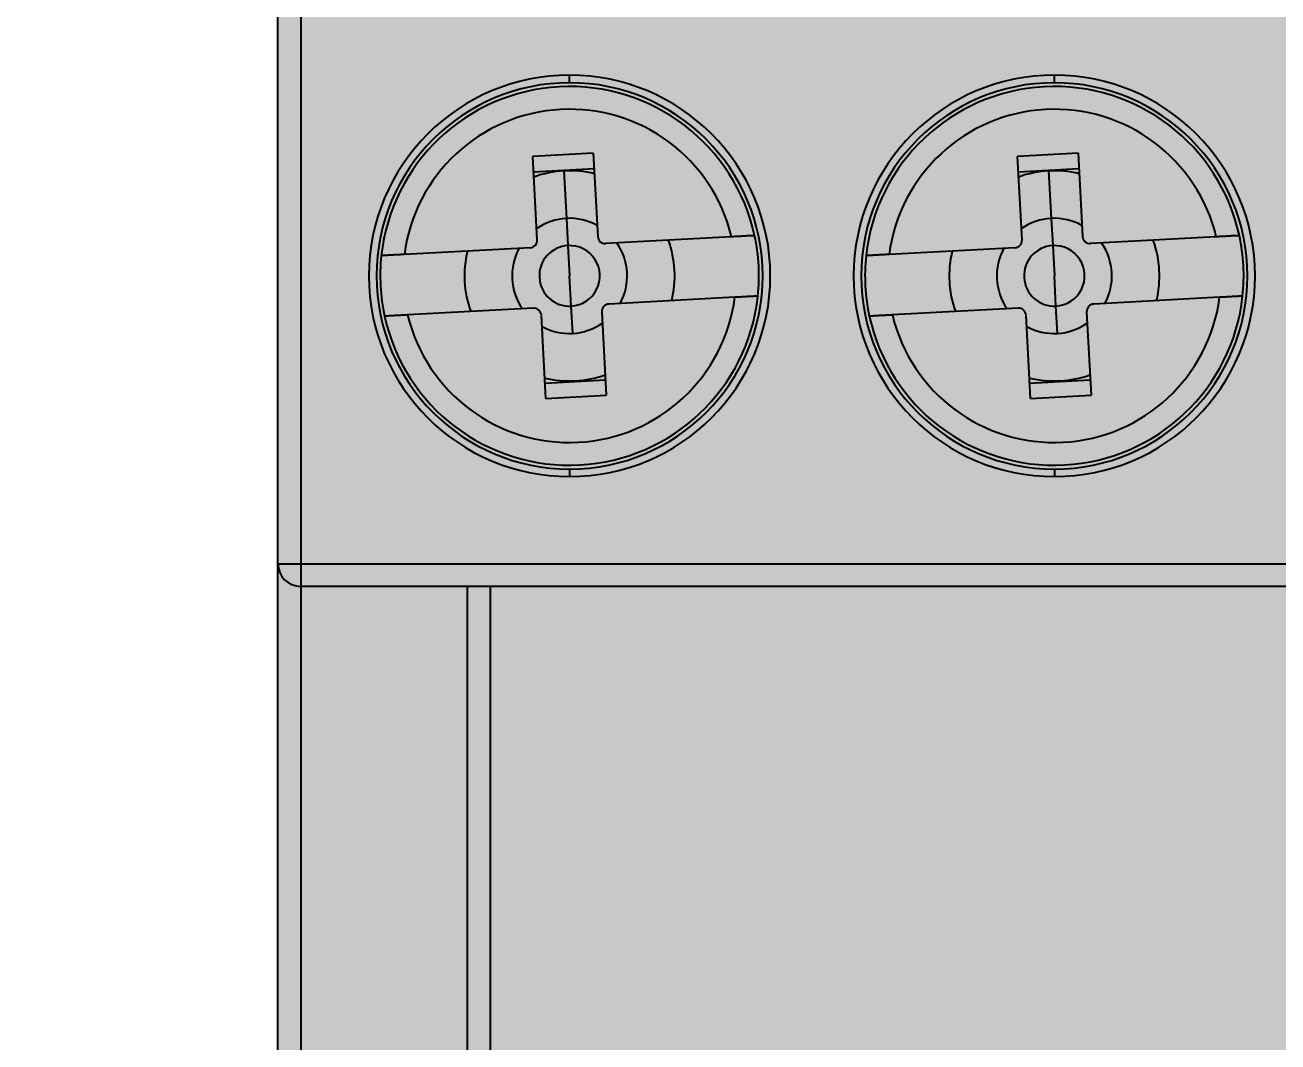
# Model space of a CAD drawing. Extents: x -20 to 1437, y -5898 to 436.
# Drawn here: x 911.7 to 928.25, y 89.74 to 103.17 of the extents above; entities that cross this region are included whole.
import ezdxf

# ---------------------------------------------------------------- set-up
doc = ezdxf.new("R2010")
doc.units = 0
doc.layers.add('MAIN-1', color=7, linetype='Continuous')
doc.layers.add('SYMS', color=7, linetype='Continuous')
doc.dimstyles.new('ISO-25', dxfattribs={"dimtxt": 2.5, "dimasz": 2.5, "dimexe": 1.25, "dimexo": 0.625, "dimtad": 1, "dimtxsty": 'Standard', "dimcen": 2.5, "dimadec": 0, "dimazin": 0, "dimtfac": 1, "dimtmove": 0, "dimatfit": 3, "dimfxl": 1, "dimarcsym": 0})

# ---------------------------------------------------------------- blocks, each defined once
blk = doc.blocks.new('*D43')
at = {"layer": 'Defpoints', "color": 0, "transparency": 16777216}
for p in [(1014.705, 432.767), (752.055, 274.435), (1014.705, -31.651)]:
    blk.add_point(p, dxfattribs=at)
at = {"layer": 'SYMS', "color": 0, "lineweight": -2, "transparency": 16777216}
for p, q in [((752.055, 275.06), (752.055, 434.017)), ((1014.705, -31.026), (1014.705, 434.017)), ((754.555, 432.767), (1012.205, 432.767))]:
    blk.add_line(p, q, dxfattribs=at)
at = {"layer": 'SYMS', "color": 0, "transparency": 16777216}
for points in [[(754.555, 433.183), (754.555, 432.35), (752.055, 432.767)], [(1012.205, 433.183), (1012.205, 432.35), (1014.705, 432.767)]]:
    blk.add_solid(points, dxfattribs=at)
at = {"layer": 'SYMS', "color": 0, "transparency": 16777216, "insert": (883.38, 434.85), "char_height": 2.5, "attachment_point": 5}
blk.add_mtext('262,65', dxfattribs=at)

msp = doc.modelspace()

# ---------------------------------------------------------------- hatches: boundary and pattern name
at = {"layer": 'SYMS', "true_color": 0x636466}
h = msp.add_hatch(color=251, dxfattribs=at)
h.dxf.hatch_style = 1
h.paths.add_polyline_path([(915.044, 38.159), (941.944, 38.159), (941.944, 117.159), (915.044, 117.159)])

# ---------------------------------------------------------------- linework, layer by layer
at = {"layer": 'MAIN-1'}
for p, q in [((915.044, 96.059), (915.044, 105.659)), ((915.344, 105.659), (915.344, 96.059)), ((918.894, 102.409), (918.894, 102.509)), ((925.294, 102.409), (925.294, 102.509)), ((919.207, 101.478), (918.408, 101.435)), ((918.467, 100.337), (918.408, 101.435)), ((919.207, 101.478), (919.266, 100.38)), ((925.607, 101.478), (924.808, 101.435)), ((924.867, 100.337), (924.808, 101.435)), ((925.607, 101.478), (925.666, 100.38)), ((918.419, 101.235), (919.218, 101.278)), ((918.819, 101.245), (918.853, 100.618)), ((924.819, 101.235), (925.618, 101.278)), ((925.219, 101.245), (925.253, 100.618)), ((918.853, 100.618), (918.872, 100.258)), ((925.253, 100.618), (925.272, 100.258)), ((918.872, 100.258), (918.894, 99.859)), ((921.032, 100.375), (919.371, 100.285)), ((921.046, 100.376), (921.032, 100.375)), ((921.06, 100.376), (921.046, 100.376)), ((921.074, 100.377), (921.06, 100.376)), ((921.087, 100.378), (921.074, 100.377)), ((921.101, 100.378), (921.087, 100.378)), ((921.114, 100.379), (921.101, 100.378)), ((921.127, 100.38), (921.114, 100.379)), ((921.14, 100.381), (921.127, 100.38)), ((921.153, 100.381), (921.14, 100.381)), ((921.165, 100.382), (921.153, 100.381)), ((921.178, 100.383), (921.165, 100.382)), ((921.189, 100.383), (921.178, 100.383)), ((921.201, 100.384), (921.189, 100.383)), ((921.212, 100.384), (921.201, 100.384)), ((921.223, 100.385), (921.212, 100.384)), ((921.233, 100.386), (921.223, 100.385)), ((921.243, 100.386), (921.233, 100.386)), ((921.253, 100.387), (921.243, 100.386)), ((921.262, 100.387), (921.253, 100.387)), ((921.271, 100.388), (921.262, 100.387)), ((921.279, 100.388), (921.271, 100.388)), ((921.287, 100.389), (921.279, 100.388)), ((921.294, 100.389), (921.287, 100.389)), ((921.301, 100.389), (921.294, 100.389)), ((921.307, 100.39), (921.301, 100.389)), ((921.312, 100.39), (921.307, 100.39)), ((921.317, 100.39), (921.312, 100.39)), ((921.322, 100.39), (921.317, 100.39)), ((921.326, 100.391), (921.322, 100.39)), ((921.329, 100.391), (921.326, 100.391)), ((921.332, 100.391), (921.329, 100.391)), ((921.334, 100.391), (921.332, 100.391)), ((921.335, 100.391), (921.334, 100.391)), ((921.336, 100.391), (921.335, 100.391)), ((921.336, 100.391), (921.336, 100.391)), ((925.272, 100.258), (925.294, 99.859)), ((927.432, 100.375), (925.771, 100.285)), ((927.446, 100.376), (927.432, 100.375)), ((927.46, 100.376), (927.446, 100.376)), ((927.474, 100.377), (927.46, 100.376)), ((927.487, 100.378), (927.474, 100.377)), ((927.501, 100.378), (927.487, 100.378)), ((927.514, 100.379), (927.501, 100.378)), ((927.527, 100.38), (927.514, 100.379)), ((927.54, 100.381), (927.527, 100.38)), ((927.553, 100.381), (927.54, 100.381)), ((927.565, 100.382), (927.553, 100.381)), ((927.578, 100.383), (927.565, 100.382)), ((927.589, 100.383), (927.578, 100.383)), ((927.601, 100.384), (927.589, 100.383)), ((927.612, 100.384), (927.601, 100.384)), ((927.623, 100.385), (927.612, 100.384)), ((927.633, 100.386), (927.623, 100.385)), ((927.643, 100.386), (927.633, 100.386)), ((927.653, 100.387), (927.643, 100.386)), ((927.662, 100.387), (927.653, 100.387)), ((927.671, 100.388), (927.662, 100.387)), ((927.679, 100.388), (927.671, 100.388)), ((927.687, 100.389), (927.679, 100.388)), ((927.694, 100.389), (927.687, 100.389)), ((927.701, 100.389), (927.694, 100.389)), ((927.707, 100.39), (927.701, 100.389)), ((927.712, 100.39), (927.707, 100.39)), ((927.717, 100.39), (927.712, 100.39)), ((927.722, 100.39), (927.717, 100.39)), ((927.726, 100.391), (927.722, 100.39)), ((927.729, 100.391), (927.726, 100.391)), ((927.732, 100.391), (927.729, 100.391)), ((927.734, 100.391), (927.732, 100.391)), ((927.735, 100.391), (927.734, 100.391)), ((927.736, 100.391), (927.735, 100.391)), ((927.736, 100.391), (927.736, 100.391)), ((916.409, 100.126), (916.408, 100.126)), ((916.408, 100.126), (916.408, 100.126)), ((916.411, 100.126), (916.409, 100.126)), ((916.413, 100.126), (916.411, 100.126)), ((916.415, 100.126), (916.413, 100.126)), ((916.419, 100.126), (916.415, 100.126)), ((916.423, 100.126), (916.419, 100.126)), ((916.427, 100.127), (916.423, 100.126)), ((916.432, 100.127), (916.427, 100.127)), ((916.438, 100.127), (916.432, 100.127)), ((916.444, 100.128), (916.438, 100.127)), ((916.45, 100.128), (916.444, 100.128)), ((916.458, 100.128), (916.45, 100.128)), ((916.465, 100.129), (916.458, 100.128)), ((916.473, 100.129), (916.465, 100.129)), ((916.482, 100.13), (916.473, 100.129)), ((916.491, 100.13), (916.482, 100.13)), ((916.501, 100.131), (916.491, 100.13)), ((916.511, 100.131), (916.501, 100.131)), ((916.521, 100.132), (916.511, 100.131)), ((916.532, 100.132), (916.521, 100.132)), ((916.543, 100.133), (916.532, 100.132)), ((916.555, 100.134), (916.543, 100.133)), ((916.567, 100.134), (916.555, 100.134)), ((916.579, 100.135), (916.567, 100.134)), ((916.591, 100.135), (916.579, 100.135)), ((916.604, 100.136), (916.591, 100.135)), ((916.617, 100.137), (916.604, 100.136)), ((916.63, 100.138), (916.617, 100.137)), ((916.644, 100.138), (916.63, 100.138)), ((916.657, 100.139), (916.644, 100.138)), ((916.671, 100.14), (916.657, 100.139)), ((916.684, 100.14), (916.671, 100.14)), ((916.698, 100.141), (916.684, 100.14)), ((916.712, 100.142), (916.698, 100.141)), ((918.373, 100.231), (916.712, 100.142)), ((922.809, 100.126), (922.808, 100.126)), ((922.808, 100.126), (922.808, 100.126)), ((922.811, 100.126), (922.809, 100.126)), ((922.813, 100.126), (922.811, 100.126)), ((922.815, 100.126), (922.813, 100.126)), ((922.819, 100.126), (922.815, 100.126)), ((922.823, 100.126), (922.819, 100.126)), ((922.827, 100.127), (922.823, 100.126)), ((922.832, 100.127), (922.827, 100.127)), ((922.838, 100.127), (922.832, 100.127)), ((922.844, 100.128), (922.838, 100.127)), ((922.85, 100.128), (922.844, 100.128)), ((922.858, 100.128), (922.85, 100.128)), ((922.865, 100.129), (922.858, 100.128)), ((922.873, 100.129), (922.865, 100.129)), ((922.882, 100.13), (922.873, 100.129)), ((922.891, 100.13), (922.882, 100.13)), ((922.901, 100.131), (922.891, 100.13)), ((922.911, 100.131), (922.901, 100.131)), ((922.921, 100.132), (922.911, 100.131)), ((922.932, 100.132), (922.921, 100.132)), ((922.943, 100.133), (922.932, 100.132)), ((922.955, 100.134), (922.943, 100.133)), ((922.967, 100.134), (922.955, 100.134)), ((922.979, 100.135), (922.967, 100.134)), ((922.991, 100.135), (922.979, 100.135)), ((923.004, 100.136), (922.991, 100.135)), ((923.017, 100.137), (923.004, 100.136)), ((923.03, 100.138), (923.017, 100.137)), ((923.044, 100.138), (923.03, 100.138)), ((923.057, 100.139), (923.044, 100.138)), ((923.071, 100.14), (923.057, 100.139)), ((923.084, 100.14), (923.071, 100.14)), ((923.098, 100.141), (923.084, 100.14)), ((923.112, 100.142), (923.098, 100.141)), ((924.773, 100.231), (923.112, 100.142)), ((918.915, 99.46), (918.894, 99.859)), ((925.315, 99.46), (925.294, 99.859)), ((921.157, 99.58), (921.144, 99.58)), ((921.17, 99.581), (921.157, 99.58)), ((921.183, 99.582), (921.17, 99.581)), ((921.196, 99.582), (921.183, 99.582)), ((921.208, 99.583), (921.196, 99.582)), ((921.221, 99.584), (921.208, 99.583)), ((921.232, 99.584), (921.221, 99.584)), ((921.244, 99.585), (921.232, 99.584)), ((921.255, 99.586), (921.244, 99.585)), ((921.266, 99.586), (921.255, 99.586)), ((921.277, 99.587), (921.266, 99.586)), ((921.287, 99.587), (921.277, 99.587)), ((921.296, 99.588), (921.287, 99.587)), ((921.305, 99.588), (921.296, 99.588)), ((921.314, 99.589), (921.305, 99.588)), ((921.322, 99.589), (921.314, 99.589)), ((921.33, 99.59), (921.322, 99.589)), ((921.337, 99.59), (921.33, 99.59)), ((921.344, 99.59), (921.337, 99.59)), ((921.35, 99.591), (921.344, 99.59)), ((921.355, 99.591), (921.35, 99.591)), ((921.36, 99.591), (921.355, 99.591)), ((921.365, 99.592), (921.36, 99.591)), ((921.369, 99.592), (921.365, 99.592)), ((921.372, 99.592), (921.369, 99.592)), ((921.375, 99.592), (921.372, 99.592)), ((921.377, 99.592), (921.375, 99.592)), ((921.378, 99.592), (921.377, 99.592)), ((921.379, 99.592), (921.378, 99.592)), ((921.379, 99.592), (921.379, 99.592)), ((927.557, 99.58), (927.544, 99.58)), ((927.57, 99.581), (927.557, 99.58)), ((927.583, 99.582), (927.57, 99.581)), ((927.596, 99.582), (927.583, 99.582)), ((927.608, 99.583), (927.596, 99.582)), ((927.621, 99.584), (927.608, 99.583)), ((927.632, 99.584), (927.621, 99.584)), ((927.644, 99.585), (927.632, 99.584)), ((927.655, 99.586), (927.644, 99.585)), ((927.666, 99.586), (927.655, 99.586)), ((927.677, 99.587), (927.666, 99.586)), ((927.687, 99.587), (927.677, 99.587)), ((927.696, 99.588), (927.687, 99.587)), ((927.705, 99.588), (927.696, 99.588)), ((927.714, 99.589), (927.705, 99.588)), ((927.722, 99.589), (927.714, 99.589)), ((927.73, 99.59), (927.722, 99.589)), ((927.737, 99.59), (927.73, 99.59)), ((927.744, 99.59), (927.737, 99.59)), ((927.75, 99.591), (927.744, 99.59)), ((927.755, 99.591), (927.75, 99.591)), ((927.76, 99.591), (927.755, 99.591)), ((927.765, 99.592), (927.76, 99.591)), ((927.769, 99.592), (927.765, 99.592)), ((927.772, 99.592), (927.769, 99.592)), ((927.775, 99.592), (927.772, 99.592)), ((927.777, 99.592), (927.775, 99.592)), ((927.778, 99.592), (927.777, 99.592)), ((927.779, 99.592), (927.778, 99.592)), ((927.779, 99.592), (927.779, 99.592)), ((918.416, 99.433), (916.755, 99.343)), ((918.935, 99.1), (918.915, 99.46)), ((921.075, 99.576), (919.414, 99.486)), ((921.089, 99.577), (921.075, 99.576)), ((921.103, 99.577), (921.089, 99.577)), ((921.117, 99.578), (921.103, 99.577)), ((921.13, 99.579), (921.117, 99.578)), ((921.144, 99.58), (921.13, 99.579)), ((924.816, 99.433), (923.155, 99.343)), ((925.335, 99.1), (925.315, 99.46)), ((927.475, 99.576), (925.814, 99.486)), ((927.489, 99.577), (927.475, 99.576)), ((927.503, 99.577), (927.489, 99.577)), ((927.517, 99.578), (927.503, 99.577)), ((927.53, 99.579), (927.517, 99.578)), ((927.544, 99.58), (927.53, 99.579)), ((916.452, 99.327), (916.451, 99.327)), ((916.451, 99.327), (916.451, 99.327)), ((916.454, 99.327), (916.452, 99.327)), ((916.456, 99.327), (916.454, 99.327)), ((916.459, 99.327), (916.456, 99.327)), ((916.462, 99.327), (916.459, 99.327)), ((916.466, 99.328), (916.462, 99.327)), ((916.47, 99.328), (916.466, 99.328)), ((916.475, 99.328), (916.47, 99.328)), ((916.481, 99.328), (916.475, 99.328)), ((916.487, 99.329), (916.481, 99.328)), ((916.493, 99.329), (916.487, 99.329)), ((916.501, 99.329), (916.493, 99.329)), ((916.508, 99.33), (916.501, 99.329)), ((916.517, 99.33), (916.508, 99.33)), ((916.525, 99.331), (916.517, 99.33)), ((916.534, 99.331), (916.525, 99.331)), ((916.544, 99.332), (916.534, 99.331)), ((916.554, 99.332), (916.544, 99.332)), ((916.564, 99.333), (916.554, 99.332)), ((916.575, 99.333), (916.564, 99.333)), ((916.586, 99.334), (916.575, 99.333)), ((916.598, 99.335), (916.586, 99.334)), ((916.61, 99.335), (916.598, 99.335)), ((916.622, 99.336), (916.61, 99.335)), ((916.635, 99.337), (916.622, 99.336)), ((916.647, 99.337), (916.635, 99.337)), ((916.66, 99.338), (916.647, 99.337)), ((916.673, 99.339), (916.66, 99.338)), ((916.687, 99.339), (916.673, 99.339)), ((916.7, 99.34), (916.687, 99.339)), ((916.714, 99.341), (916.7, 99.34)), ((916.727, 99.342), (916.714, 99.341)), ((916.741, 99.342), (916.727, 99.342)), ((916.755, 99.343), (916.741, 99.342)), ((918.58, 98.24), (918.521, 99.338)), ((919.32, 99.381), (919.379, 98.283)), ((922.852, 99.327), (922.851, 99.327)), ((922.851, 99.327), (922.851, 99.327)), ((922.854, 99.327), (922.852, 99.327)), ((922.856, 99.327), (922.854, 99.327)), ((922.859, 99.327), (922.856, 99.327)), ((922.862, 99.327), (922.859, 99.327)), ((922.866, 99.328), (922.862, 99.327)), ((922.87, 99.328), (922.866, 99.328)), ((922.875, 99.328), (922.87, 99.328)), ((922.881, 99.328), (922.875, 99.328)), ((922.887, 99.329), (922.881, 99.328)), ((922.893, 99.329), (922.887, 99.329)), ((922.901, 99.329), (922.893, 99.329)), ((922.908, 99.33), (922.901, 99.329)), ((922.917, 99.33), (922.908, 99.33)), ((922.925, 99.331), (922.917, 99.33)), ((922.934, 99.331), (922.925, 99.331)), ((922.944, 99.332), (922.934, 99.331)), ((922.954, 99.332), (922.944, 99.332)), ((922.964, 99.333), (922.954, 99.332)), ((922.975, 99.333), (922.964, 99.333)), ((922.986, 99.334), (922.975, 99.333)), ((922.998, 99.335), (922.986, 99.334)), ((923.01, 99.335), (922.998, 99.335)), ((923.022, 99.336), (923.01, 99.335)), ((923.035, 99.337), (923.022, 99.336)), ((923.047, 99.337), (923.035, 99.337)), ((923.06, 99.338), (923.047, 99.337)), ((923.073, 99.339), (923.06, 99.338)), ((923.087, 99.339), (923.073, 99.339)), ((923.1, 99.34), (923.087, 99.339)), ((923.114, 99.341), (923.1, 99.34)), ((923.127, 99.342), (923.114, 99.341)), ((923.141, 99.342), (923.127, 99.342)), ((923.155, 99.343), (923.141, 99.342)), ((924.98, 98.24), (924.921, 99.338)), ((925.72, 99.381), (925.779, 98.283)), ((919.368, 98.483), (918.57, 98.439)), ((925.768, 98.483), (924.97, 98.439)), ((918.58, 98.24), (919.379, 98.283)), ((924.98, 98.24), (925.779, 98.283)), ((918.894, 97.309), (918.894, 97.209)), ((925.294, 97.309), (925.294, 97.209)), ((915.044, 80.759), (915.044, 96.059)), ((915.044, 96.059), (915.344, 96.059)), ((915.344, 96.059), (915.344, 95.759)), ((915.344, 96.059), (941.644, 96.059)), ((941.644, 95.759), (915.344, 95.759)), ((915.344, 95.759), (915.344, 81.7)), ((917.544, 80.667), (917.544, 95.759)), ((917.844, 95.759), (917.844, 80.357))]:
    msp.add_line(p, q, dxfattribs=at)
for centre, radius, start, end in [((918.894, 99.859), 2.65, 0, 180), ((918.894, 99.859), 2.55, 90, 270), ((918.894, 99.859), 2.55, 270, 90), ((925.294, 99.859), 2.65, 0, 180), ((925.294, 99.859), 2.55, 90, 270), ((925.294, 99.859), 2.55, 270, 90), ((918.894, 99.859), 2.5, 12.2917, 173.8779), ((925.294, 99.859), 2.5, 12.2917, 173.8779), ((918.894, 99.859), 2.2, 13.5605, 172.6091), ((925.294, 99.859), 2.2, 13.5605, 172.6091), ((918.894, 99.859), 1.388, 93.0848, 109.8381), ((918.894, 99.859), 1.388, 76.3316, 93.0848), ((925.294, 99.859), 1.388, 93.0848, 109.8381), ((925.294, 99.859), 1.388, 76.3316, 93.0848), ((918.894, 99.859), 0.76, 93.0849, 124.8522), ((918.894, 99.859), 0.76, 61.3174, 93.0849), ((925.294, 99.859), 0.76, 93.0849, 124.8522), ((925.294, 99.859), 0.76, 61.3174, 93.0849), ((918.368, 100.331), 0.1, 273.0846, 3.0846), ((918.894, 99.859), 0.4, 93.0849, 273.0848), ((918.894, 99.859), 0.4, 273.0848, 93.0849), ((919.366, 100.385), 0.1, 183.0846, 273.0846), ((918.894, 99.859), 0.76, 331.3175, 34.8522), ((918.894, 99.859), 1.388, 346.3316, 19.8381), ((918.894, 99.859), 2.5, 3.0848, 12.2917), ((924.768, 100.331), 0.1, 273.0846, 3.0846), ((925.294, 99.859), 0.4, 93.0849, 273.0848), ((925.294, 99.859), 0.4, 273.0848, 93.0849), ((925.766, 100.385), 0.1, 183.0846, 273.0846), ((925.294, 99.859), 0.76, 331.3175, 34.8522), ((925.294, 99.859), 1.388, 346.3316, 19.8381), ((925.294, 99.859), 2.5, 3.0848, 12.2917), ((918.894, 99.859), 2.5, 173.8779, 183.0848), ((918.894, 99.859), 1.388, 166.3316, 199.8381), ((918.894, 99.859), 0.76, 151.3174, 214.8521), ((925.294, 99.859), 2.5, 173.8779, 183.0848), ((925.294, 99.859), 1.388, 166.3316, 199.8381), ((925.294, 99.859), 0.76, 151.3174, 214.8521), ((918.894, 99.859), 2.5, 353.8779, 3.0848), ((925.294, 99.859), 2.5, 353.8779, 3.0848), ((918.894, 99.859), 2.65, 180, 0), ((925.294, 99.859), 2.65, 180, 0), ((918.894, 99.859), 2.5, 183.0848, 192.2917), ((918.894, 99.859), 2.5, 192.2917, 353.8779), ((925.294, 99.859), 2.5, 183.0848, 192.2917), ((925.294, 99.859), 2.5, 192.2917, 353.8779), ((918.894, 99.859), 2.2, 193.5605, 352.6091), ((918.421, 99.333), 0.1, 3.0846, 93.0846), ((919.42, 99.387), 0.1, 93.0846, 183.0846), ((925.294, 99.859), 2.2, 193.5605, 352.6091), ((924.821, 99.333), 0.1, 3.0846, 93.0846), ((925.82, 99.387), 0.1, 93.0846, 183.0846), ((918.894, 99.859), 0.76, 241.3175, 273.0848), ((918.894, 99.859), 0.76, 273.0848, 304.8521), ((925.294, 99.859), 0.76, 241.3175, 273.0848), ((925.294, 99.859), 0.76, 273.0848, 304.8521), ((918.894, 99.859), 1.388, 256.3316, 273.0848), ((918.894, 99.859), 1.388, 273.0848, 289.8381), ((925.294, 99.859), 1.388, 256.3316, 273.0848), ((925.294, 99.859), 1.388, 273.0848, 289.8381), ((915.344, 96.059), 0.3, 180, 270)]:
    msp.add_arc(centre, radius, start, end, dxfattribs=at)
at = {"layer": 'SYMS'}
msp.add_lwpolyline([(915.044, 117.159), (941.944, 117.159), (941.944, 38.159), (915.044, 38.159)], close=True, dxfattribs=at)

# ---------------------------------------------------------------- dimensions: what is measured, and where the dimension line sits
dim = msp.add_linear_dim(base=(1014.705, 432.767), p1=(752.055, 274.435), p2=(1014.705, -31.651), dimstyle='ISO-25', dxfattribs=at)
dim.commit()
dim.dimension.update_dxf_attribs({"geometry": '*D43', "text_midpoint": (883.38, 434.85)})

doc.saveas('drawing.dxf')
